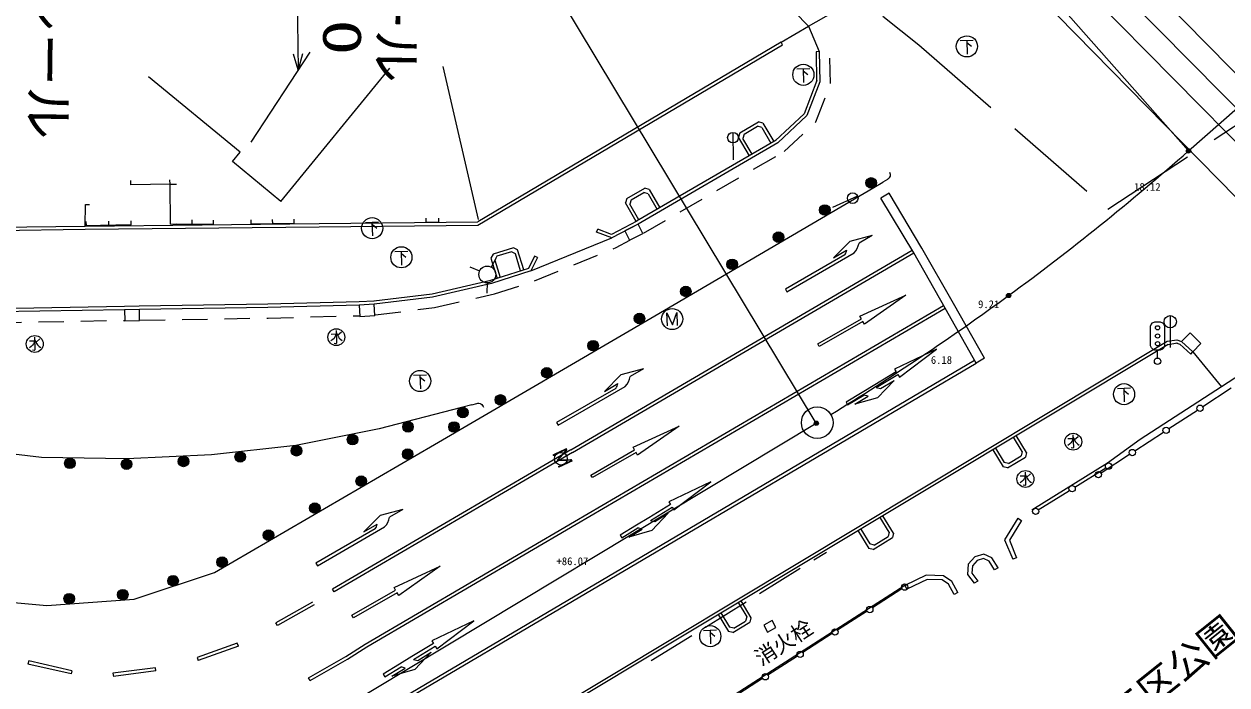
# Model space of a CAD drawing. Units: millimetres, scale not verified. Extents: x 40000 to 680000, y 20000 to 380000.
# Drawn here: x 301590 to 358236, y 268624 to 299772 of the extents above; entities that cross this region are included whole.
import ezdxf
from ezdxf.enums import TextEntityAlignment as Align

# ---------------------------------------------------------------- set-up
doc = ezdxf.new("R2010")
doc.units = ezdxf.units.MM
doc.header["$LTSCALE"] = 1000
for name, pattern in [('USER1', [2, 1.2, -0.8]), ('USER2', [3, 2.25, -0.75]), ('USER6', [6, 4.5, -1.5])]:
    doc.linetypes.add(name, pattern=pattern)
for name, color, linetype, lineweight in [('S-BGD', 1, 'Continuous', 13), ('S-BGD-HTXT', 6, 'Continuous', 13), ('S-BMK', 2, 'Continuous', 13)]:
    doc.layers.add(name, color=color, linetype=linetype, lineweight=lineweight)
doc.styles.add('ＭＳ ゴシック', font='')
doc.styles.get('ＭＳ ゴシック').set_extended_font_data('MS Gothic')

# ---------------------------------------------------------------- blocks, each defined once
blk = doc.blocks.new('BUHIN4')
at = {"layer": 'S-BGD'}
blk.add_line((-297, -153), (-81, -58), dxfattribs=at)
for points in [[(-57, -204), (-94, 20), (-114, 82), (-167, 174), (-217, 240)], [(-87, -310), (75, 266), (93, 279), (114, 286), (185, 251)], [(193, -216), (-42, -150), (11, -80), (59, -27), (120, 20), (197, 59), (297, 95)]]:
    blk.add_lwpolyline(points, dxfattribs=at)
blk.add_circle((0, 0), 398, dxfattribs=at)
blk = doc.blocks.new('BUHIN5')
at = {"layer": 'S-BGD'}
blk.add_lwpolyline([(309, 230), (144, -357), (75, 267), (-306, -231), (-141, 357)], dxfattribs=at)
blk.add_circle((0, 0), 498, dxfattribs=at)
blk = doc.blocks.new('BUHIN7')
at = {"layer": 'S-BGD'}
for p, q in [((-51, -180), (-207, 58)), ((-77, -274), (99, 351)), ((216, -357), (-371, -192))]:
    blk.add_line(p, q, dxfattribs=at)
blk.add_circle((0, 0), 498, dxfattribs=at)
blk = doc.blocks.new('BUHIN42')
at = {"layer": 'S-BGD'}
blk.add_circle((0, 0), 398, dxfattribs=at)
blk = doc.blocks.new('BUHIN71')
at = {"layer": 'S-BGD'}
for radius in [249, 220, 191, 161, 132, 97.5, 67.5, 38.8, 7.5]:
    blk.add_circle((13, 248), radius, dxfattribs=at)
blk = doc.blocks.new('BUHIN73')
at = {"layer": 'S-BGD'}
for radius in [249, 220, 191, 161, 132, 97.5, 67.5, 38.8, 7.5]:
    blk.add_circle((49, 244), radius, dxfattribs=at)
blk = doc.blocks.new('BUHIN75')
at = {"layer": 'S-BGD'}
for radius in [249, 220, 191, 161, 132, 97.5, 67.5, 38.8, 7.5]:
    blk.add_circle((79, 236), radius, dxfattribs=at)
blk = doc.blocks.new('BUHIN83')
at = {"layer": 'S-BGD'}
for radius in [249, 220, 191, 161, 132, 97.5, 67.5, 38.8, 7.5]:
    blk.add_circle((-57, -242), radius, dxfattribs=at)
blk = doc.blocks.new('BUHIN85')
at = {"layer": 'S-BGD'}
for radius in [249, 220, 191, 161, 132, 97.5, 67.5, 38.8, 7.5]:
    blk.add_circle((55, -243), radius, dxfattribs=at)
blk = doc.blocks.new('BUHIN86')
at = {"layer": 'S-BGD'}
for radius in [249, 220, 191, 161, 132, 97.5, 67.5, 38.8, 7.5]:
    blk.add_circle((55, -243), radius, dxfattribs=at)
blk = doc.blocks.new('BUHIN87')
at = {"layer": 'S-BGD'}
for radius in [249, 220, 191, 161, 132, 97.5, 67.5, 38.8, 7.5]:
    blk.add_circle((55, -243), radius, dxfattribs=at)
blk = doc.blocks.new('BUHIN99')
at = {"layer": 'S-BGD'}
blk.add_circle((0, 0), 149, dxfattribs=at)
blk = doc.blocks.new('BUHIN100')
at = {"layer": 'S-BGD'}
blk.add_circle((0, 0), 149, dxfattribs=at)
blk = doc.blocks.new('BUHIN101')
at = {"layer": 'S-BGD'}
blk.add_circle((0, 0), 149, dxfattribs=at)
blk = doc.blocks.new('BUHIN148')
at = {"layer": 'S-BGD'}
blk.add_line((-1287, -161), (0, 0), dxfattribs=at)
blk.add_circle((-1038, -130), 250, dxfattribs=at)
blk = doc.blocks.new('BUHIN156')
at = {"layer": 'S-BGD'}
for radius in [100, 87.5, 75, 62.5, 50, 37.5, 25, 12.5]:
    blk.add_circle((0, 0), radius, dxfattribs=at)
blk = doc.blocks.new('BUHIN157')
at = {"layer": 'S-BMK'}
for radius in [746, 22.5]:
    blk.add_circle((0, 0), radius, dxfattribs=at)
blk = doc.blocks.new('BUHIN196')
at = {"layer": 'S-BGD'}
blk.add_line((0, 0), (-56, -192), dxfattribs=at)
blk = doc.blocks.new('BUHIN202')
at = {"layer": 'S-BGD'}
blk.add_line((0, 0), (-59, -191), dxfattribs=at)
blk = doc.blocks.new('BUHIN203')
at = {"layer": 'S-BGD'}
blk.add_line((0, 0), (-57, -192), dxfattribs=at)
blk = doc.blocks.new('BUHIN204')
at = {"layer": 'S-BGD'}
blk.add_line((0, 0), (-57, -192), dxfattribs=at)
blk = doc.blocks.new('BUHIN205')
at = {"layer": 'S-BGD'}
blk.add_line((0, 0), (-62, -190), dxfattribs=at)
blk = doc.blocks.new('BUHIN210')
at = {"layer": 'S-BGD'}
blk.add_line((0, 0), (-287, 87), dxfattribs=at)

msp = doc.modelspace()

# ---------------------------------------------------------------- linework, layer by layer
at = {"layer": 'S-BGD'}
for p, q in [((340925, 313825), (376261, 277954)), ((340216, 312957), (375436, 277137)), ((338523, 299679), (346386, 304123)), ((364356, 285792), (346386, 304123)), ((335573, 302702), (338523, 299679)), ((367320, 288591), (354307, 301865)), ((337237, 298925), (338523, 299679)), ((338523, 299679), (339036, 298472)), ((337237, 298925), (322961, 290443)), ((322963, 290293), (337307, 298795)), ((337307, 298795), (337237, 298925)), ((339036, 298472), (338886, 298469)), ((338886, 298469), (338915, 297049)), ((339036, 298472), (339065, 297052)), ((313677, 291414), (318810, 297688)), ((322988, 290558), (321328, 297778)), ((311774, 293736), (307455, 297282)), ((338925, 297105), (338327, 295540)), ((339065, 297052), (338455, 295454)), ((335295, 294644), (336179, 295158)), ((336384, 295103), (336179, 295158)), ((338327, 295540), (336984, 294280)), ((338455, 295454), (337086, 294171)), ((334974, 294667), (334976, 293370)), ((335295, 294644), (335241, 294439)), ((335500, 294589), (335446, 294384)), ((335500, 294589), (336124, 294953)), ((336329, 294898), (336124, 294953)), ((336329, 294898), (336762, 294155)), ((336384, 295103), (336891, 294231)), ((337011, 294300), (330435, 290475)), ((337086, 294171), (330510, 290345)), ((335749, 293566), (335241, 294439)), ((335878, 293641), (335446, 294384)), ((311406, 293291), (311774, 293736)), ((313677, 291414), (311406, 293291)), ((341607, 292069), (342038, 292322)), ((308464, 292229), (306614, 292201)), ((308487, 290348), (308464, 292229)), ((329970, 291545), (330830, 292036)), ((330174, 291489), (330774, 291831)), ((330979, 291775), (330774, 291831)), ((331034, 291980), (330830, 292036)), ((330979, 291775), (331400, 291037)), ((331034, 291980), (331530, 291112)), ((342328, 291799), (341942, 291568)), ((343875, 289216), (342328, 291799)), ((304476, 291264), (304676, 291263)), ((329970, 291545), (329916, 291342)), ((330414, 290463), (329916, 291342)), ((330174, 291489), (330118, 291284)), ((330544, 290539), (330118, 291284)), ((343486, 288989), (341942, 291568)), ((299303, 290183), (304471, 290251)), ((299305, 290033), (304473, 290101)), ((304471, 290251), (315480, 290372)), ((304473, 290101), (315482, 290222)), ((310511, 290330), (308487, 290348)), ((314313, 290379), (312288, 290347)), ((315480, 290372), (322961, 290443)), ((315482, 290222), (322963, 290293)), ((321125, 290430), (320529, 290425)), ((328551, 289963), (328604, 290104)), ((329253, 289859), (328604, 290104)), ((330441, 290478), (329253, 289859)), ((330510, 290345), (329263, 289695)), ((330510, 290345), (329885, 290029)), ((329885, 290029), (330108, 289590)), ((330732, 289906), (330510, 290345)), ((325459, 288134), (329263, 289695)), ((329263, 289695), (328551, 289963)), ((330108, 289590), (330732, 289906)), ((340475, 289531), (339704, 288750)), ((341535, 289812), (340475, 289531)), ((341535, 289812), (340911, 289450)), ((323674, 288930), (323574, 288742)), ((324645, 289224), (323674, 288930)), ((324545, 289037), (323861, 288830)), ((324733, 288937), (324545, 289037)), ((324833, 289124), (324645, 289224)), ((324975, 288138), (324733, 288937)), ((325118, 288183), (324833, 289124)), ((327346, 279712), (343410, 289119)), ((327422, 279583), (343486, 288989)), ((337517, 287149), (340681, 288983)), ((339704, 288750), (340328, 289112)), ((344965, 286379), (343486, 288989)), ((345356, 286600), (343875, 289216)), ((323574, 288742), (323865, 287784)), ((323585, 288298), (323826, 288737)), ((323861, 288830), (323761, 288642)), ((323761, 288642), (324007, 287830)), ((325625, 288839), (325351, 288257)), ((325761, 288775), (325459, 288134)), ((325761, 288775), (325625, 288839)), ((340234, 288891), (337445, 287274)), ((323059, 288118), (322600, 288314)), ((325351, 288257), (323561, 287688)), ((325459, 288134), (323607, 287545)), ((323573, 287691), (320803, 287048)), ((323607, 287545), (320829, 286900)), ((323393, 287595), (323378, 287095)), ((337445, 287274), (337517, 287149)), ((317366, 286677), (313069, 286565)), ((318073, 286717), (317366, 286677)), ((320803, 287048), (318064, 286717)), ((320829, 286900), (318082, 286568)), ((340951, 285999), (343117, 286997)), ((343117, 286997), (341164, 285629)), ((306318, 286456), (298265, 286323)), ((306321, 286307), (298267, 286173)), ((307018, 286470), (306318, 286456)), ((307021, 286320), (306321, 286307)), ((307021, 286320), (306321, 286307)), ((306321, 286307), (306331, 285782)), ((313069, 286565), (307018, 286470)), ((313072, 286415), (307021, 286320)), ((307031, 285795), (307021, 286320)), ((317372, 286527), (313072, 286415)), ((318082, 286568), (317372, 286527)), ((318082, 286568), (317372, 286527)), ((317372, 286527), (317403, 285989)), ((318112, 286030), (318082, 286568)), ((327518, 276324), (344889, 286508)), ((327594, 276195), (344965, 286379)), ((346426, 283796), (344965, 286379)), ((346818, 284018), (345356, 286600)), ((306331, 285782), (307031, 285795)), ((317403, 285989), (318112, 286030)), ((338963, 284693), (341022, 285876)), ((341093, 285752), (339034, 284569)), ((341022, 285876), (340951, 285999)), ((341164, 285629), (341093, 285752)), ((355568, 286031), (355562, 284535)), ((356092, 284812), (356509, 285216)), ((356509, 285216), (357007, 284722)), ((324443, 266204), (355415, 284820)), ((355467, 284676), (324521, 266076)), ((339034, 284569), (338963, 284693)), ((344557, 284452), (342584, 283513)), ((342815, 283133), (344557, 284452)), ((354969, 284030), (354969, 284405)), ((355415, 284820), (355879, 284888)), ((355467, 284676), (355901, 284740)), ((355828, 284747), (356014, 284680)), ((355879, 284888), (356092, 284812)), ((356014, 284680), (356537, 284216)), ((356092, 284812), (356637, 284328)), ((356637, 284328), (356092, 284812)), ((357007, 284722), (356637, 284328)), ((319195, 267888), (346350, 283926)), ((346818, 284018), (346426, 283796)), ((356537, 284216), (356637, 284328)), ((356637, 284328), (357983, 282671)), ((360111, 284071), (357983, 282671)), ((319271, 267759), (346426, 283796)), ((329698, 283243), (328927, 282462)), ((330759, 283524), (329698, 283243)), ((330759, 283524), (330135, 283162)), ((342661, 283386), (341648, 282770)), ((341725, 282644), (342738, 283259)), ((342584, 283513), (342661, 283386)), ((342738, 283259), (342815, 283133)), ((326741, 280861), (329905, 282695)), ((328927, 282462), (329552, 282824)), ((341648, 282770), (341057, 282411)), ((342562, 282979), (341787, 282161)), ((341929, 282594), (342562, 282979)), ((357983, 282671), (354155, 280195)), ((329458, 282603), (326669, 280986)), ((341057, 282411), (340297, 281949)), ((340374, 281823), (341134, 282285)), ((340705, 281850), (341338, 282235)), ((341787, 282161), (340705, 281850)), ((341338, 282235), (341134, 282285)), ((341725, 282644), (341929, 282594)), ((357094, 281747), (358438, 282625)), ((322674, 281830), (322190, 281704)), ((340297, 281949), (340374, 281823)), ((355499, 280704), (356843, 281582)), ((326669, 280986), (326741, 280861)), ((330268, 279825), (332434, 280822)), ((332434, 280822), (330481, 279454)), ((353903, 279661), (355247, 280539)), ((348597, 279623), (348189, 280301)), ((348803, 279572), (348317, 280379)), ((354155, 280195), (352610, 279069)), ((327346, 279712), (316120, 273136)), ((327422, 279583), (316196, 273006)), ((328280, 278518), (330339, 279701)), ((330410, 279578), (328351, 278395)), ((330339, 279701), (330268, 279825)), ((330481, 279454), (330410, 279578)), ((347212, 279712), (347698, 278906)), ((347340, 279791), (347749, 279112)), ((347904, 278855), (348752, 279366)), ((347955, 279061), (348546, 279417)), ((348597, 279623), (348546, 279417)), ((348803, 279572), (348752, 279366)), ((352308, 278618), (353652, 279496)), ((347904, 278855), (347698, 278906)), ((347955, 279061), (347749, 279112)), ((352610, 279069), (349051, 276866)), ((351072, 277950), (352535, 278858)), ((328351, 278395), (328280, 278518)), ((333924, 278190), (331952, 277251)), ((332182, 276871), (333924, 278190)), ((349353, 276884), (350817, 277792)), ((332029, 277124), (331015, 276508)), ((331952, 277251), (332029, 277124)), ((318365, 276618), (317594, 275837)), ((319425, 276899), (318365, 276618)), ((319425, 276899), (318801, 276537)), ((331015, 276508), (330424, 276149)), ((331092, 276382), (332105, 276998)), ((331929, 276717), (331154, 275899)), ((331296, 276332), (331929, 276717)), ((332105, 276998), (332182, 276871)), ((342326, 275823), (341900, 276522)), ((342532, 275773), (342029, 276599)), ((348396, 276478), (347764, 275470)), ((348396, 276478), (348565, 276372)), ((318124, 275978), (315335, 274360)), ((315407, 274235), (318571, 276070)), ((317594, 275837), (318218, 276199)), ((317659, 270551), (327518, 276324)), ((317737, 270423), (327594, 276195)), ((330424, 276149), (329665, 275687)), ((329742, 275561), (330501, 276023)), ((330072, 275588), (330705, 275973)), ((331154, 275899), (330072, 275588)), ((330705, 275973), (330501, 276023)), ((331092, 276382), (331296, 276332)), ((340859, 275896), (341367, 275063)), ((340988, 275973), (341417, 275269)), ((348565, 276372), (347989, 275452)), ((329665, 275687), (329742, 275561)), ((341573, 275013), (342482, 275567)), ((341623, 275219), (342276, 275617)), ((342326, 275823), (342276, 275617)), ((342532, 275773), (342482, 275567)), ((347764, 275470), (348149, 274546)), ((347989, 275452), (348333, 274622)), ((341573, 275013), (341367, 275063)), ((341623, 275219), (341417, 275269)), ((346780, 274791), (346358, 274657)), ((347170, 274621), (346780, 274791)), ((315335, 274360), (315407, 274235)), ((319018, 273218), (321184, 274216)), ((321184, 274216), (319231, 272847)), ((346055, 274313), (346025, 273831)), ((346358, 274657), (346055, 274313)), ((346251, 274232), (346229, 273891)), ((346471, 274483), (346251, 274232)), ((346769, 274578), (346471, 274483)), ((347032, 274463), (346769, 274578)), ((347289, 274044), (347032, 274463)), ((347460, 274149), (347170, 274621)), ((348333, 274622), (348149, 274546)), ((344074, 273796), (343075, 273311)), ((344882, 273772), (344074, 273796)), ((345280, 273507), (344882, 273772)), ((346025, 273831), (346326, 273421)), ((346229, 273891), (346500, 273522)), ((347460, 274149), (347289, 274044)), ((316196, 273006), (316120, 273136)), ((317030, 271912), (319089, 273094)), ((319089, 273094), (319018, 273218)), ((343075, 273311), (333106, 266919)), ((342932, 273155), (341544, 272261)), ((343075, 273311), (343163, 273131)), ((344117, 273594), (343163, 273131)), ((344819, 273574), (344117, 273594)), ((345128, 273368), (344819, 273574)), ((345395, 272882), (345128, 273368)), ((345568, 272982), (345280, 273507)), ((346500, 273522), (346326, 273421)), ((315180, 272530), (313444, 271559)), ((319160, 272971), (317101, 271788)), ((319231, 272847), (319160, 272971)), ((335218, 272505), (335619, 271837)), ((335346, 272582), (335822, 271790)), ((345568, 272982), (345395, 272882)), ((315253, 272400), (313518, 271428)), ((317101, 271788), (317030, 271912)), ((334280, 271941), (334756, 271149)), ((334408, 272019), (334810, 271350)), ((341292, 272098), (339903, 271204)), ((313518, 271428), (313444, 271559)), ((322764, 271639), (320791, 270700)), ((321022, 270320), (322764, 271639)), ((335015, 271299), (334810, 271350)), ((334962, 271098), (335771, 271584)), ((335015, 271299), (335568, 271631)), ((335619, 271837), (335568, 271631)), ((335822, 271790), (335771, 271584)), ((336819, 271659), (336425, 271441)), ((336425, 271441), (336605, 271115)), ((336999, 271333), (336819, 271659)), ((334962, 271098), (334756, 271149)), ((336605, 271115), (336999, 271333)), ((339651, 271042), (338263, 270148)), ((311633, 270597), (309735, 269917)), ((311683, 270456), (309786, 269776)), ((311683, 270456), (311633, 270597)), ((316743, 269961), (317659, 270551)), ((316821, 269832), (317737, 270423)), ((320868, 270573), (319855, 269958)), ((319932, 269831), (320945, 270447)), ((320791, 270700), (320868, 270573)), ((320945, 270447), (321022, 270320)), ((301807, 269754), (301773, 269608)), ((303834, 269294), (301807, 269754)), ((309735, 269917), (309786, 269776)), ((314992, 268965), (316743, 269961)), ((315066, 268835), (316821, 269832)), ((319855, 269958), (319264, 269599)), ((319932, 269831), (320135, 269781)), ((320769, 270166), (319994, 269349)), ((320135, 269781), (320769, 270166)), ((338011, 269986), (336623, 269092)), ((303801, 269148), (301773, 269608)), ((303834, 269294), (303801, 269148)), ((307777, 269433), (305776, 269173)), ((305776, 269173), (305796, 269025)), ((307797, 269285), (305796, 269025)), ((307797, 269285), (307777, 269433)), ((319264, 269599), (318504, 269137)), ((318504, 269137), (318581, 269010)), ((318581, 269010), (319341, 269472)), ((318911, 269037), (319544, 269422)), ((319994, 269349), (318911, 269037)), ((319544, 269422), (319341, 269472)), ((315066, 268835), (314992, 268965)), ((336371, 268929), (334983, 268035))]:
    msp.add_line(p, q, dxfattribs=at)
at = {"layer": 'S-BGD', "linetype": 'USER6'}
for p, q in [((327952, 311365), (343721, 298794)), ((343721, 298794), (352620, 291048)), ((352620, 291048), (360330, 296095))]:
    msp.add_line(p, q, dxfattribs=at)
at = {"layer": 'S-BGD', "linetype": 'USER1'}
for p, q in [((339567, 296965), (339536, 298482)), ((338881, 295168), (339567, 296965)), ((337387, 293767), (338881, 295168)), ((330762, 289913), (337387, 293767)), ((329477, 289242), (330122, 289589)), ((325630, 287664), (329477, 289242)), ((323739, 287062), (325630, 287664)), ((320915, 286407), (323739, 287062)), ((318142, 286071), (320915, 286407)), ((298268, 285673), (306329, 285807)), ((307029, 285820), (313083, 285916)), ((313083, 285916), (317385, 286027))]:
    msp.add_line(p, q, dxfattribs=at)
at = {"layer": 'S-BGD', "linetype": 'USER2'}
msp.add_line((331127, 269773), (339373, 274887), dxfattribs=at)
at = {"layer": 'S-BGD'}
for points in [[(342343, 292791), (342363, 292748), (342376, 292696), (342377, 292639), (342369, 292597), (342351, 292548), (342322, 292506), (342290, 292474), (342254, 292449), (342038, 292322)], [(298697, 272726), (302655, 272363), (306770, 272670), (310565, 273919), (320922, 279955), (331292, 286027), (341607, 292069)], [(306639, 290305), (304471, 290259), (304476, 291264)], [(322190, 281704), (318313, 280689), (314395, 279910), (310417, 279475), (306425, 279276), (302412, 279340), (298446, 279813)], [(322674, 281830), (322915, 281894), (322965, 281902), (323012, 281901), (323062, 281888), (323106, 281869), (323147, 281837), (323181, 281802), (323206, 281755), (323221, 281715)]]:
    msp.add_lwpolyline(points, dxfattribs=at)
msp.add_lwpolyline([(354844, 284405), (354739, 284445), (354684, 284505), (354643, 284605), (354643, 285530), (354668, 285615), (354733, 285695), (354843, 285730), (355093, 285730), (355203, 285695), (355263, 285620), (355293, 285530), (355293, 284605), (355264, 284510), (355209, 284450), (355094, 284405)], close=True, dxfattribs=at)
for centre, radius in [((334974, 294417), 250), ((354968, 285455), 100), ((355566, 285743), 289), ((354968, 285070), 100), ((354968, 284705), 100), ((354969, 283880), 150), ((317059, 280186), 249), ((317059, 280186), 220), ((317059, 280186), 191), ((317059, 280186), 161), ((317059, 280186), 132), ((317059, 280186), 97.5), ((317059, 280186), 67.5), ((317059, 280186), 38.8), ((317059, 280186), 7.5), ((309097, 279160), 249), ((309097, 279160), 220), ((309097, 279160), 191), ((309097, 279160), 161), ((309097, 279160), 132), ((326868, 279283), 300), ((309097, 279160), 97.5), ((309097, 279160), 67.5), ((309097, 279160), 38.8), ((309097, 279160), 7.5), ((308607, 273536), 249), ((308607, 273536), 220), ((308607, 273536), 191), ((308607, 273536), 161), ((308607, 273536), 132), ((308607, 273536), 97.5), ((308607, 273536), 67.5), ((308607, 273536), 38.8), ((308607, 273536), 7.5)]:
    msp.add_circle(centre, radius, dxfattribs=at)
for centre, radius, start, end in [((339853, 289184), 481, 322.501, 351.4561), ((339964, 289626), 962, 318.1103, 349.4878), ((329076, 282896), 481, 322.501, 351.4561), ((329188, 283338), 962, 318.1103, 349.4878), ((317855, 276713), 962, 318.1103, 349.4878), ((317742, 276271), 481, 322.501, 351.4561)]:
    msp.add_arc(centre, radius, start, end, dxfattribs=at)
at = {"layer": 'S-BGD-HTXT'}
for p, q in [((356424, 293793), (331591, 321950)), ((338898, 280957), (319855, 312618)), ((314384, 304729), (314502, 297611)), ((315050, 298447), (312272, 294209))]:
    msp.add_line(p, q, dxfattribs=at)
msp.add_lwpolyline([(314705, 298364), (314502, 297611), (314276, 298357)], dxfattribs=at)
at = {"layer": 'S-BMK'}
for p, q in [((356424, 293793), (369852, 305636)), ((314431, 266242), (338898, 280957))]:
    msp.add_line(p, q, dxfattribs=at)
for start, end in [(306.21777, 311.41113), (301.40576, 306.21777)]:
    msp.add_arc((277049, 383790), 120000, start, end, dxfattribs=at)

# ---------------------------------------------------------------- block references
at = {"rotation": 197.55165}
for name, p in [('BUHIN7', (345990, 298717)), ('BUHIN7', (338290, 297381)), ('BUHIN156', (356424, 293793)), ('BUHIN204', (306614, 292201)), ('BUHIN204', (308464, 292229)), ('BUHIN210', (308464, 292229)), ('BUHIN87', (341607, 292069)), ('BUHIN148', (339662, 291126)), ('BUHIN87', (339425, 290791)), ('BUHIN7', (317983, 290149)), ('BUHIN202', (320529, 290425)), ('BUHIN202', (321125, 290430)), ('BUHIN196', (304523, 290260)), ('BUHIN196', (305581, 290282)), ('BUHIN196', (306639, 290305)), ('BUHIN205', (308487, 290348)), ('BUHIN210', (308487, 290348)), ('BUHIN205', (309499, 290339)), ('BUHIN205', (310511, 290330)), ('BUHIN203', (312288, 290347)), ('BUHIN203', (313300, 290363)), ('BUHIN203', (314313, 290379)), ('BUHIN87', (337242, 289513)), ('BUHIN7', (319359, 288780)), ('BUHIN42', (323404, 287970)), ('BUHIN87', (335060, 288234)), ('BUHIN87', (332877, 286956)), ('BUHIN156', (347952, 286978)), ('BUHIN86', (330695, 285678)), ('BUHIN5', (332111, 285867)), ('BUHIN4', (316296, 285015)), ('BUHIN4', (302093, 284694)), ('BUHIN86', (328512, 284400)), ('BUHIN7', (320244, 282949)), ('BUHIN86', (326330, 283122)), ('BUHIN7', (353392, 282326)), ('BUHIN86', (324147, 281844)), ('BUHIN71', (322190, 281704)), ('BUHIN157', (338940, 280983)), ('BUHIN100', (356968, 281665)), ('BUHIN71', (319609, 281028)), ('BUHIN86', (321964, 280566)), ('BUHIN156', (338898, 280957)), ('BUHIN4', (350997, 280089)), ('BUHIN100', (355373, 280622)), ('BUHIN73', (314394, 279910)), ('BUHIN75', (303753, 279319)), ('BUHIN75', (306420, 279276)), ('BUHIN73', (311742, 279620)), ('BUHIN85', (319780, 279290)), ('BUHIN100', (353778, 279579)), ('BUHIN4', (348747, 278331)), ('BUHIN100', (352183, 278536)), ('BUHIN99', (352662, 278937)), ('BUHIN85', (317595, 278016)), ('BUHIN99', (350944, 277871)), ('BUHIN85', (315410, 276743)), ('BUHIN99', (349226, 276805)), ('BUHIN85', (313225, 275469)), ('BUHIN85', (311040, 274196)), ('BUHIN83', (306258, 272632)), ('BUHIN101', (343058, 273236)), ('BUHIN83', (303735, 272444)), ('BUHIN101', (341418, 272180)), ('BUHIN7', (333905, 270921)), ('BUHIN101', (339777, 271123)), ('BUHIN101', (338137, 270067)), ('BUHIN101', (336497, 269010))]:
    msp.add_blockref(name, p, dxfattribs=at)

# ---------------------------------------------------------------- texts
at = {"layer": 'S-BGD', "style": 'ＭＳ ゴシック'}
for s, p in [('18.12', (353866, 291803)), ('9.21', (346518, 286275)), ('6.18', (344293, 283646)), ('+86.07', (326665, 274163))]:
    msp.add_text(s, height=366.6, dxfattribs=at).set_placement(p, align=Align.BOTTOM_LEFT)
for s, height, rotation, p in [('Ｍ', 733, 295, (326205, 279529)), ('昭和町第三区公園', 1320, 38.6, (347904, 261659)), ('消火栓', 733.1, 33, (336424, 269317))]:
    msp.add_text(s, height=height, rotation=rotation, dxfattribs=at).set_placement(p, align=Align.BOTTOM_LEFT)
at = {"layer": 'S-BGD-HTXT', "style": 'ＭＳ ゴシック'}
for p in [(317852, 312028), (301460, 309359)]:
    msp.add_text('ガードレール', height=1833, rotation=269.2, dxfattribs=at).set_placement(p, align=Align.BOTTOM_LEFT)
at = {"layer": 'S-BGD-HTXT', "style": 'ＭＳ ゴシック', "width": 1.35}
msp.add_text('L=7.0', height=1833, rotation=271, dxfattribs=at).set_placement((314993, 306691), align=Align.BOTTOM_LEFT)

doc.saveas('drawing.dxf')
